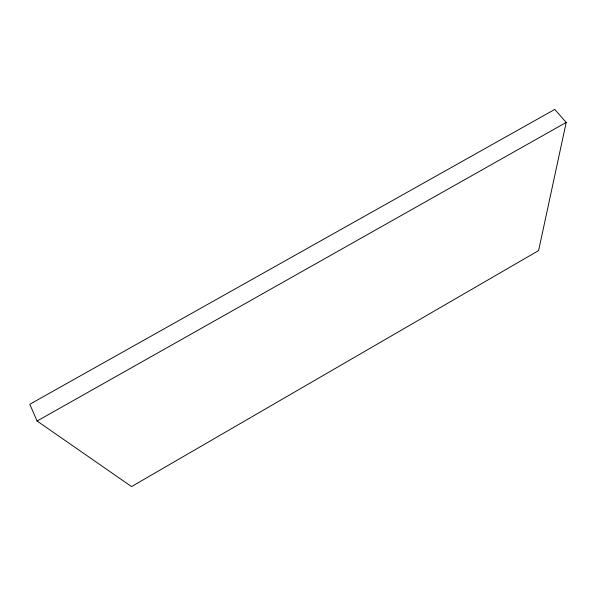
<?xml version="1.0" encoding="UTF-8"?>
<svg xmlns="http://www.w3.org/2000/svg" width="596" height="596" viewBox="0 0 596 596"><rect width="100%" height="100%" fill="white"/><g stroke="black" fill="none" stroke-linecap="round" stroke-linejoin="round"><path stroke-width="0.89" d="M566.2 122.418L538.613 250.566L131.545 486.589L37.086 421.029L29.8 404.267L554.749 109.411L566.2 122.418L37.086 421.029"/></g></svg>
